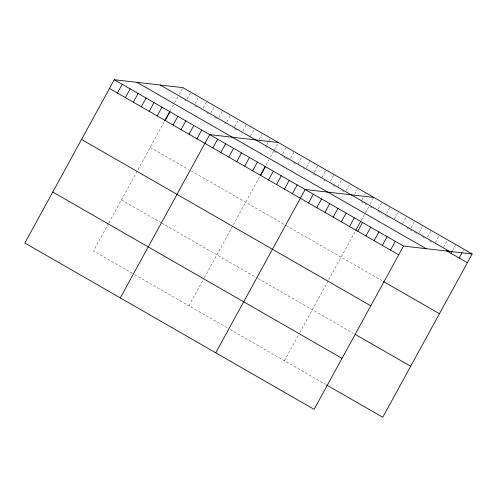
<?xml version="1.0" encoding="UTF-8"?>
<svg xmlns="http://www.w3.org/2000/svg" width="497" height="497" viewBox="0 0 497 497"><rect width="100%" height="100%" fill="white"/><g stroke="black" fill="none" stroke-linecap="round" stroke-linejoin="round"><path stroke-width="0.37" stroke-dasharray="2.48 1.86" d="M108.532 223.47L93.498 250.929L133.271 273.804M108.893 222.811L164.153 121.877M170.235 110.763L173.459 104.879M174.534 102.916L178.112 96.375M179.218 94.362L182.896 87.64M187.17 98.934L190.848 92.212M195.128 103.506L198.067 98.133M203.08 108.085L206.392 102.034M210.666 113.328L214.716 105.936M218.991 117.23L222.668 110.514M226.943 121.808L230.62 115.087M234.528 127.052L238.212 120.33M242.853 130.953L246.164 124.909M250.438 136.203L253.75 130.152M259.13 139.433L261.708 134.73M266.715 144.677L270.393 137.955M188.953 305.823L203.987 278.357M204.342 277.705L232.627 226.042M233.31 224.793L259.602 176.77M266.05 165.004L268.914 159.773M270.343 157.158L273.567 151.268M274.301 149.926L277.985 143.204M282.625 153.828L285.937 147.777M290.577 158.4L293.889 152.355M298.163 163.65L302.213 156.257M306.487 167.551L310.165 160.829M314.439 172.124L318.123 165.402M322.031 177.373L325.709 170.651M330.35 181.275L333.661 175.224M337.935 186.524L341.253 180.473M346.26 190.426L349.205 185.046M354.585 194.327L357.157 189.618M361.804 200.248L363.276 197.557M364.748 194.867L365.481 193.526M284.402 360.716L299.442 333.251M299.797 332.599L328.082 280.935M328.766 279.687L355.057 231.664M361.145 220.55L369.022 206.162L374.061 209.063M370.122 204.149L373.433 198.098M378.316 208.858L382 202.136M386.517 213.573L390.195 206.851M394.345 218.96L398.022 212.238M402.539 223.669L405.85 217.624M411.1 227.713L414.784 220.991M419.294 232.428L422.978 225.706M427.495 237.137L431.172 230.415M435.322 242.524L439.367 235.131M443.517 247.239L446.828 241.188M452.444 250.606L455.389 245.226M462.85 251.283L463.589 249.941M184.741 100.189L186.064 100.953M195.346 106.29L196.675 107.048M206.615 112.769L208.603 113.912M214.567 117.342L217.22 118.87M224.514 123.063L225.837 123.821M234.454 128.779L237.771 130.686M265.609 146.696L266.939 147.46M274.226 151.653L275.555 152.411M283.507 156.99L284.837 157.748M285.495 158.133L287.483 159.276M293.454 162.705L296.106 164.234M303.394 168.427L304.723 169.185M313.34 174.143L316.651 176.05M323.945 180.243L325.268 181.001M333.226 185.58L334.549 186.338M341.843 190.531L343.831 191.68M361.064 201.589L366.37 204.64M377.844 211.237L381.628 213.412M385.411 215.592L389.194 217.767M406.844 227.918L408.739 229.005M410 229.726L411.889 230.819M414.411 232.267L418.194 234.441M421.978 236.615L425.755 238.79M429.538 240.97L433.322 243.145M150.187 147.379L188.636 169.489M191.289 171.011L285.415 225.147M286.079 225.526L382.075 280.73M121.417 199.924L161.19 222.799M161.854 223.178L256.645 277.693M257.974 278.457L353.305 333.282M134.594 274.561L228.726 328.697M230.049 329.455L325.38 384.28"/><path stroke-width="0.75" d="M472.15 253.979L182.896 87.64L114.248 79.725L24.85 243.021L314.104 409.36L403.502 246.071L472.15 253.979L382.752 417.275L326.641 385.007M117.422 93.038L122.206 84.304M125.374 97.611L130.158 88.876M133.326 102.189L138.11 93.448M141.285 106.762L146.068 98.027M149.237 111.334L154.02 102.599M157.195 115.913L161.979 107.172M164.867 120.572L169.881 111.415M165.147 120.485L169.931 111.75M173.099 125.058L177.883 116.323M181.057 129.636L185.841 120.895M189.009 134.209L193.793 125.474M196.967 138.781L201.751 130.046M120.305 297.908L209.703 134.619L278.351 142.533M212.871 147.932L217.655 139.197M220.83 152.504L225.613 143.77M228.782 157.083L233.565 148.342M236.74 161.655L241.523 152.921M244.692 166.228L249.475 157.493M252.644 170.806L257.427 162.065M260.322 175.466L265.33 166.309M260.602 175.379L265.386 166.644M268.554 179.951L273.338 171.216M276.512 184.53L281.296 175.789M284.464 189.102L289.248 180.368M292.416 193.675L297.2 184.94M215.76 352.802L305.158 189.512L373.806 197.427M308.569 202.962L313.352 194.228M316.763 207.678L321.547 198.937M324.957 212.393L329.741 203.652M333.158 217.102L337.941 208.367M341.352 221.817L346.136 213.076M349.546 226.533L354.33 217.792M355.771 230.359L360.785 221.202M357.741 231.242L362.524 222.507M365.935 235.957L370.719 227.216M374.135 240.666L378.919 231.931M382.33 245.381L387.113 236.647M390.524 250.097L395.308 241.356M450.978 253.296L452.077 251.277M459.172 258.005L462.117 252.631M160.245 85.03L449.499 251.37M446.561 250.755L467.366 262.72M136.905 82.34L426.159 248.68M114.248 79.725L403.502 246.071M109.464 88.466L398.718 254.806M383.336 281.457L439.441 313.725M81.545 139.464L370.793 305.81M355.193 334.369L410.671 366.27M52.775 192.016L342.029 358.356"/></g></svg>
